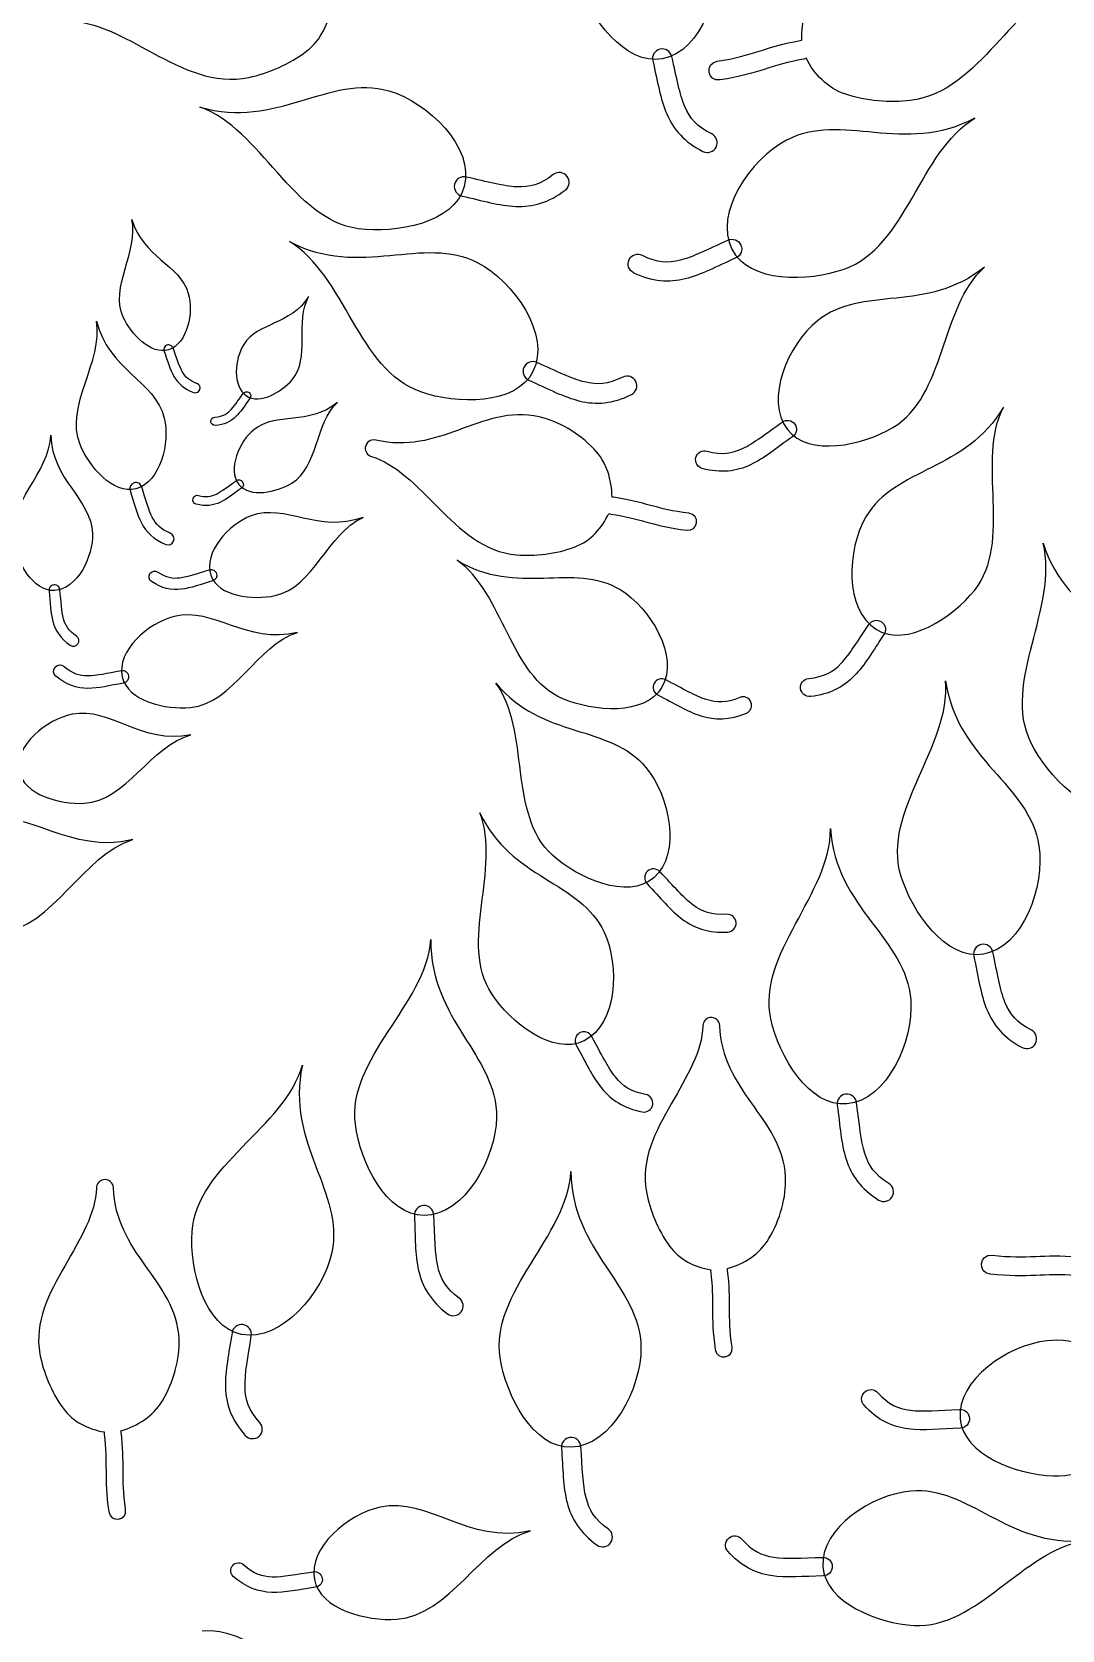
# Model space of a CAD drawing. Extents: x 5.1 to 86.3, y 5.1 to 86.3.
# Drawn here: x 45.08 to 50.46, y 55.99 to 64.34 of the extents above; entities that cross this region are included whole.
import ezdxf

# ---------------------------------------------------------------- set-up
doc = ezdxf.new("R2010")
doc.units = 0
doc.layers.add('View004', color=7, linetype='CONTINUOUS')

msp = doc.modelspace()

# ---------------------------------------------------------------- linework, layer by layer
at = {"layer": 'View004', "color": 1}
for p, q in [((48.359714, 64.249065), (48.359714, 64.249065)), ((48.372008, 64.198869), (48.372008, 64.198869)), ((47.286813, 63.542426), (47.286813, 63.542426)), ((47.337379, 63.531753), (47.337379, 63.531753)), ((48.735097, 63.205262), (48.735097, 63.205262)), ((48.7825, 63.225846), (48.7825, 63.225846)), ((45.784692, 62.702936), (45.784692, 62.702936)), ((45.793599, 62.679221), (45.793599, 62.679221)), ((47.649111, 62.586733), (47.649111, 62.586733)), ((47.696606, 62.56636), (47.696606, 62.56636)), ((46.200816, 62.437873), (46.200816, 62.437873)), ((46.213956, 62.45543), (46.213956, 62.45543)), ((49.064277, 62.290392), (49.064277, 62.290392)), ((49.024931, 62.263205), (49.024931, 62.263205)), ((46.820825, 62.168496), (46.820825, 62.168486)), ((45.613418, 61.984093), (45.613418, 61.984093)), ((45.623454, 61.953416), (45.623454, 61.953416)), ((46.160494, 61.976169), (46.160494, 61.976169)), ((46.180171, 61.989884), (46.180171, 61.989884)), ((45.194625, 61.450563), (45.194625, 61.450563)), ((46.014584, 61.500927), (46.014584, 61.500927)), ((46.043887, 61.509341), (46.043887, 61.509341)), ((45.197764, 61.421647), (45.197764, 61.421647)), ((49.4898, 61.218184), (49.4898, 61.218184)), ((49.51702, 61.257704), (49.51702, 61.257704)), ((45.55142, 60.970674), (45.55142, 60.970674)), ((45.584847, 60.976204), (45.584847, 60.976204)), ((48.329373, 60.936568), (48.329373, 60.936568)), ((48.369607, 60.916081), (48.369607, 60.916081)), ((48.294338, 59.955086), (48.294338, 59.955086)), ((48.326853, 59.921237), (48.326853, 59.921237)), ((50.037233, 59.572569), (50.037233, 59.572569)), ((50.0486, 59.522155), (50.0486, 59.522155)), ((48.620443, 59.190857), (48.62046, 59.190859)), ((47.940238, 59.110462), (47.940238, 59.110462)), ((47.963284, 59.069574), (47.963284, 59.069574)), ((49.32885, 58.790914), (49.32885, 58.790914)), ((49.336289, 58.739772), (49.336289, 58.739772)), ((45.453469, 58.343761), (45.453486, 58.343763)), ((47.125031, 58.209205), (47.125031, 58.209205)), ((47.128118, 58.157617), (47.128118, 58.157617)), ((46.175153, 57.536244), (46.175153, 57.536244)), ((46.182231, 57.587436), (46.182231, 57.587436)), ((49.926876, 57.095853), (49.926876, 57.095853)), ((49.976382, 57.097591), (49.976382, 57.097591)), ((47.891511, 56.998009), (47.891511, 56.998009)), ((47.895921, 56.946517), (47.895921, 56.946517)), ((46.596236, 56.261762), (46.596236, 56.261762)), ((49.210458, 56.323351), (49.210458, 56.323351)), ((49.259653, 56.324008), (49.259653, 56.324008)), ((46.555163, 56.256121), (46.555163, 56.256121))]:
    msp.add_line(p, q, dxfattribs=at)
for points in [[(48.651912, 64.770178), (48.687212, 64.561072), (48.580433, 64.237986), (48.372008, 64.198869)], [(48.372008, 64.198869), (48.176784, 64.16223), (47.994152, 64.413325), (47.933646, 64.602518)], [(49.100885, 64.295937), (49.098605, 64.396952), (49.123784, 64.498507), (49.19473, 64.578124)], [(50.488422, 64.582856), (50.349738, 64.536215), (50.234265, 64.404724), (50.111199, 64.271868)], [(46.51571, 64.240257), (46.591186, 64.298473), (46.629905, 64.384673), (46.643093, 64.475407)], [(45.26745, 64.396477), (45.409706, 64.397216), (45.557314, 64.312592), (45.712337, 64.229102)], [(48.658245, 64.185693), (48.847072, 64.215637), (48.912299, 64.262252), (49.092213, 64.294569)], [(49.092213, 64.294569), (49.095101, 64.295287), (49.097989, 64.295709), (49.100885, 64.295937)], [(45.712337, 64.229102), (45.867359, 64.145613), (46.032681, 64.062965), (46.212784, 64.101424)], [(46.212784, 64.101424), (46.311779, 64.12256), (46.424925, 64.170235), (46.51571, 64.240257)], [(48.359714, 64.249065), (48.332472, 64.242389), (48.31575, 64.214949), (48.322306, 64.187678)], [(48.398737, 64.242609), (48.38713, 64.249929), (48.37306, 64.252256), (48.359714, 64.249065)], [(48.421379, 64.210178), (48.418508, 64.223597), (48.410344, 64.23529), (48.398737, 64.242609)], [(48.489435, 63.95056), (48.462596, 64.013334), (48.44696, 64.099198), (48.421379, 64.210178)], [(49.110174, 64.197675), (48.942966, 64.167693), (48.874809, 64.120127), (48.674083, 64.088274)], [(49.123436, 64.201703), (49.11918, 64.199879), (49.114757, 64.198435), (49.110174, 64.197675)], [(49.325683, 64.015275), (49.232851, 64.046799), (49.166476, 64.117796), (49.123436, 64.201703)], [(50.111199, 64.271868), (49.988133, 64.139012), (49.854765, 64.003546), (49.666694, 63.981014)], [(45.957582, 63.947106), (46.359688, 63.829503), (46.633593, 64.121132), (46.943805, 64.031593)], [(48.322306, 64.187678), (48.347174, 64.079859), (48.361091, 63.990222), (48.395181, 63.910601)], [(48.674083, 64.088274), (48.60791, 64.075977), (48.591585, 64.176381), (48.658245, 64.185693)], [(46.943805, 64.031593), (47.147552, 63.972786), (47.39245, 63.736541), (47.337379, 63.531753)], [(46.783632, 63.31162), (46.439563, 63.359643), (46.278556, 63.832198), (45.957582, 63.947106)], [(48.629876, 63.806371), (48.550588, 63.845792), (48.516256, 63.887783), (48.489435, 63.95056)], [(49.666694, 63.981014), (49.56332, 63.968626), (49.437343, 63.977366), (49.325683, 64.015275)], [(48.395181, 63.910601), (48.429195, 63.830965), (48.487398, 63.763322), (48.584322, 63.715132)], [(50.003746, 63.888554), (49.633342, 63.692797), (49.306576, 63.923657), (49.020584, 63.773801)], [(49.321713, 63.100497), (49.649191, 63.21646), (49.712289, 63.711687), (50.003746, 63.888554)], [(48.652718, 63.737974), (48.665298, 63.763169), (48.655071, 63.793791), (48.629876, 63.806371)], [(49.020584, 63.773801), (48.832744, 63.675378), (48.640125, 63.39487), (48.735097, 63.205262)], [(48.584322, 63.715132), (48.609516, 63.702553), (48.640138, 63.712779), (48.652718, 63.737974)], [(47.874395, 63.584998), (47.857141, 63.607254), (47.825112, 63.611308), (47.802856, 63.594053)], [(47.337379, 63.531753), (47.285796, 63.339935), (46.980358, 63.28416), (46.783632, 63.31162)], [(47.286813, 63.542426), (47.281024, 63.514982), (47.298507, 63.488021), (47.325925, 63.48211)], [(47.309542, 63.574797), (47.297916, 63.567508), (47.289721, 63.555837), (47.286813, 63.542426)], [(47.348582, 63.581148), (47.335245, 63.584375), (47.321169, 63.582085), (47.309542, 63.574797)], [(47.612048, 63.529972), (47.543844, 63.532988), (47.459686, 63.556107), (47.348582, 63.581148)], [(47.802856, 63.594053), (47.732969, 63.539681), (47.680246, 63.526938), (47.612048, 63.529972)], [(47.86534, 63.513459), (47.887596, 63.530714), (47.89165, 63.562743), (47.874395, 63.584998)], [(47.325925, 63.48211), (47.43387, 63.457797), (47.520684, 63.431494), (47.607213, 63.427711)], [(47.607213, 63.427711), (47.693723, 63.423854), (47.779907, 63.446993), (47.86534, 63.513459)], [(45.556736, 62.850152), (45.485958, 63.005038), (45.638899, 63.196072), (45.601855, 63.35903)], [(45.601855, 63.35903), (45.659156, 63.161824), (45.851863, 63.12541), (45.89656, 62.973584)], [(46.424914, 63.243973), (46.796189, 63.049875), (47.121919, 63.282194), (47.408578, 63.133617)], [(47.110463, 62.458974), (46.78247, 62.573471), (46.717158, 63.068411), (46.424914, 63.243973)], [(48.46635, 63.148504), (48.532567, 63.165119), (48.61039, 63.204626), (48.714227, 63.251412)], [(48.714227, 63.251412), (48.726648, 63.257245), (48.740897, 63.257821), (48.753748, 63.253008)], [(48.735097, 63.205262), (48.824053, 63.027662), (49.134473, 63.034192), (49.321713, 63.100497)], [(48.753748, 63.253008), (48.766599, 63.248196), (48.776965, 63.238403), (48.7825, 63.225846)], [(48.7825, 63.225846), (48.793669, 63.200118), (48.78194, 63.170201), (48.756261, 63.158919)], [(47.408578, 63.133617), (47.596857, 63.036036), (47.790728, 62.756392), (47.696606, 62.56636)], [(48.221497, 63.081595), (48.196237, 63.094042), (48.18585, 63.12461), (48.198297, 63.149871)], [(48.198297, 63.149871), (48.210744, 63.175131), (48.241313, 63.185518), (48.266573, 63.17307)], [(48.266573, 63.17307), (48.345935, 63.133797), (48.400141, 63.131872), (48.46635, 63.148504)], [(48.756261, 63.158919), (48.655373, 63.113478), (48.575587, 63.070321), (48.491568, 63.049284)], [(50.054215, 63.110999), (49.753027, 62.866869), (49.414973, 63.01788), (49.182192, 62.830555)], [(49.576292, 62.27326), (49.852814, 62.437252), (49.821316, 62.898172), (50.054215, 63.110999)], [(48.491568, 63.049284), (48.407583, 63.028178), (48.318511, 63.033587), (48.221497, 63.081595)], [(45.89656, 62.973584), (45.925918, 62.873866), (45.892764, 62.710397), (45.793599, 62.679221)], [(46.524625, 62.956539), (46.429296, 62.806485), (46.260314, 62.822831), (46.186438, 62.707447)], [(46.439038, 62.522655), (46.535332, 62.634274), (46.454418, 62.830052), (46.524625, 62.956539)], [(45.331324, 62.184017), (45.249735, 62.38507), (45.454918, 62.619849), (45.416714, 62.829323)], [(45.416714, 62.829323), (45.478823, 62.575138), (45.722133, 62.518198), (45.77069, 62.322474)], [(45.793599, 62.679221), (45.700715, 62.650019), (45.597203, 62.761594), (45.556736, 62.850152)], [(49.182192, 62.830555), (49.0293, 62.707523), (48.904715, 62.418321), (49.024931, 62.263205)], [(45.784692, 62.702936), (45.771822, 62.6981), (45.765281, 62.683771), (45.77006, 62.670879)], [(45.804061, 62.702066), (45.797985, 62.704953), (45.791002, 62.705266), (45.784692, 62.702936)], [(45.81697, 62.6876), (45.814791, 62.693964), (45.810136, 62.69918), (45.804061, 62.702066)], [(46.186438, 62.707447), (46.137916, 62.631665), (46.125933, 62.487773), (46.200816, 62.437873)], [(45.77006, 62.670879), (45.788442, 62.619851), (45.800436, 62.577034), (45.821665, 62.540267)], [(45.865213, 62.565205), (45.848494, 62.594194), (45.835884, 62.635075), (45.81697, 62.6876)], [(47.677741, 62.614023), (47.664912, 62.609154), (47.654589, 62.599314), (47.649111, 62.586733)], [(47.717269, 62.612603), (47.704822, 62.618381), (47.69057, 62.618893), (47.677741, 62.614023)], [(47.965603, 62.510805), (47.899312, 62.527124), (47.821314, 62.566282), (47.717269, 62.612603)], [(45.821665, 62.540267), (45.842858, 62.503488), (45.875125, 62.473955), (45.925106, 62.456145)], [(45.941964, 62.503205), (45.901078, 62.517774), (45.881923, 62.536212), (45.865213, 62.565205)], [(46.200816, 62.437873), (46.270956, 62.391134), (46.383982, 62.458835), (46.439038, 62.522655)], [(47.696606, 62.56636), (47.608444, 62.388365), (47.297998, 62.393506), (47.110463, 62.458974)], [(47.649111, 62.586733), (47.638057, 62.560955), (47.64992, 62.531091), (47.675649, 62.519923)], [(48.165269, 62.536265), (48.086083, 62.496637), (48.031886, 62.494469), (47.965603, 62.510805)], [(48.233647, 62.51337), (48.221087, 62.538575), (48.190473, 62.548825), (48.165269, 62.536265)], [(45.925106, 62.456145), (45.938101, 62.45149), (45.95241, 62.458251), (45.957065, 62.471246)], [(45.957065, 62.471246), (45.96172, 62.484241), (45.954959, 62.498549), (45.941964, 62.503205)], [(46.113713, 62.360428), (46.134622, 62.380479), (46.154992, 62.411408), (46.183418, 62.450491)], [(46.183418, 62.450491), (46.186768, 62.455254), (46.191898, 62.458463), (46.197646, 62.459393)], [(46.197646, 62.459393), (46.203395, 62.460322), (46.209275, 62.458894), (46.213956, 62.45543)], [(46.213956, 62.45543), (46.223484, 62.448298), (46.225454, 62.434806), (46.218364, 62.425247)], [(47.675649, 62.519923), (47.776739, 62.474934), (47.856718, 62.432134), (47.94083, 62.411473)], [(47.94083, 62.411473), (48.024907, 62.390743), (48.113955, 62.39655), (48.210753, 62.444991)], [(48.210753, 62.444991), (48.235957, 62.457552), (48.246208, 62.488166), (48.233647, 62.51337)], [(46.034922, 62.327459), (46.07243, 62.329679), (46.092812, 62.340371), (46.113713, 62.360428)], [(46.218364, 62.425247), (46.190742, 62.387279), (46.170416, 62.354592), (46.143877, 62.329166)], [(46.674957, 62.403446), (46.524407, 62.280398), (46.354562, 62.355441), (46.238203, 62.261021)], [(46.436986, 61.982338), (46.575329, 62.065145), (46.558591, 62.296236), (46.674957, 62.403446)], [(47.728895, 62.329084), (47.575823, 62.364135), (47.440939, 62.307964), (47.307285, 62.259764)], [(50.153195, 62.380143), (49.957666, 62.043837), (49.586768, 62.065037), (49.435165, 61.806387)], [(50.003392, 61.424065), (50.204338, 61.676412), (50.010567, 62.09753), (50.153195, 62.380143)], [(45.77069, 62.322474), (45.802584, 62.193923), (45.751399, 61.987655), (45.623454, 61.953416)], [(46.014641, 62.304548), (46.013914, 62.316475), (46.022995, 62.326733), (46.034922, 62.327459)], [(46.037552, 62.284266), (46.025624, 62.28354), (46.015367, 62.292621), (46.014641, 62.304548)], [(46.143877, 62.329166), (46.117366, 62.303723), (46.083402, 62.28698), (46.037552, 62.284266)], [(48.015685, 62.160045), (47.936063, 62.243072), (47.829977, 62.305953), (47.728895, 62.329084)], [(48.791116, 62.163495), (48.848255, 62.190451), (48.911826, 62.240271), (48.99771, 62.301363)], [(48.99771, 62.301363), (49.007941, 62.308886), (49.020774, 62.311963), (49.033304, 62.309898)], [(49.024931, 62.263205), (49.137533, 62.117914), (49.418188, 62.179495), (49.576292, 62.27326)], [(49.033304, 62.309898), (49.045834, 62.307833), (49.057001, 62.3008), (49.064277, 62.290392)], [(49.064277, 62.290392), (49.079029, 62.269036), (49.073745, 62.239773), (49.052454, 62.224926)], [(44.98311, 61.679339), (44.948592, 61.871793), (45.173198, 62.040611), (45.178499, 62.232416)], [(45.178499, 62.232416), (45.185954, 61.996741), (45.389884, 61.901253), (45.39627, 61.719645)], [(46.238203, 62.261021), (46.161778, 62.199007), (46.099888, 62.053716), (46.160494, 61.976169)], [(46.87515, 62.207378), (46.849013, 62.213534), (46.823455, 62.195202), (46.820825, 62.168496)], [(47.307285, 62.259764), (47.173631, 62.211565), (47.040706, 62.168876), (46.87515, 62.207378)], [(49.052454, 62.224926), (48.969006, 62.165584), (48.904306, 62.112098), (48.831799, 62.077936)], [(45.623454, 61.953416), (45.503611, 61.921345), (45.377973, 62.069062), (45.331324, 62.184017)], [(46.820825, 62.168486), (46.818849, 62.147305), (46.832134, 62.127651), (46.85257, 62.121678)], [(46.85257, 62.121678), (46.978773, 62.084316), (47.086905, 61.969914), (47.201908, 61.854536)], [(48.109336, 61.909465), (48.108044, 62.000347), (48.082082, 62.090809), (48.015685, 62.160045)], [(48.580813, 62.058852), (48.555648, 62.065624), (48.540738, 62.091514), (48.54751, 62.116679)], [(48.54751, 62.116679), (48.554282, 62.141844), (48.580172, 62.156755), (48.605337, 62.149983)], [(48.605337, 62.149983), (48.684429, 62.128555), (48.733987, 62.136525), (48.791116, 62.163495)], [(48.831799, 62.077936), (48.759334, 62.043718), (48.677498, 62.032659), (48.580813, 62.058852)], [(45.613418, 61.984093), (45.596769, 61.978645), (45.587656, 61.960763), (45.593031, 61.94409)], [(45.593031, 61.94409), (45.613628, 61.878123), (45.626544, 61.82296), (45.651548, 61.77499)], [(45.638026, 61.981922), (45.630451, 61.985931), (45.621578, 61.986713), (45.613418, 61.984093)], [(45.653664, 61.962799), (45.65124, 61.971019), (45.645602, 61.977914), (45.638026, 61.981922)], [(45.708352, 61.804343), (45.688663, 61.842164), (45.674855, 61.894896), (45.653664, 61.962799)], [(46.043437, 61.925687), (46.072038, 61.939322), (46.103818, 61.964437), (46.146764, 61.99525)], [(46.174375, 61.957028), (46.132647, 61.927097), (46.100308, 61.900141), (46.064015, 61.882861)], [(46.146764, 61.99525), (46.15188, 61.999044), (46.15831, 62.000613), (46.164598, 61.999603)], [(46.160494, 61.976169), (46.217262, 61.903534), (46.357886, 61.934991), (46.436986, 61.982338)], [(46.164598, 61.999603), (46.170886, 61.998593), (46.176501, 61.995089), (46.180171, 61.989884)], [(46.180171, 61.989884), (46.187613, 61.979204), (46.185022, 61.964517), (46.174375, 61.957028)], [(45.938183, 61.872778), (45.925548, 61.876123), (45.918018, 61.889076), (45.921363, 61.90171)], [(45.921363, 61.90171), (45.924708, 61.914345), (45.937661, 61.921875), (45.950296, 61.91853)], [(46.064015, 61.882861), (46.027743, 61.865552), (45.986724, 61.859839), (45.938183, 61.872778)], [(45.950296, 61.91853), (45.990005, 61.907946), (46.014842, 61.912044), (46.043437, 61.925687)], [(46.80895, 61.803558), (46.577308, 61.717388), (46.40383, 61.877428), (46.225075, 61.81165)], [(47.201908, 61.854536), (47.316911, 61.739157), (47.441262, 61.621772), (47.611067, 61.607709)], [(48.117171, 61.908477), (48.114587, 61.909029), (48.112003, 61.909313), (48.109336, 61.909465)], [(48.510867, 61.824891), (48.340137, 61.845593), (48.279967, 61.885349), (48.117171, 61.908477)], [(45.651548, 61.77499), (45.676505, 61.727008), (45.715958, 61.687641), (45.778603, 61.662224)], [(45.802648, 61.721203), (45.751402, 61.741995), (45.728031, 61.766519), (45.708352, 61.804343)], [(46.225075, 61.81165), (46.107669, 61.768449), (45.973537, 61.619103), (46.014584, 61.500927)], [(46.349708, 61.394766), (46.550137, 61.437544), (46.624933, 61.722398), (46.80895, 61.803558)], [(47.916488, 61.649729), (47.998901, 61.681125), (48.056231, 61.747131), (48.092158, 61.823976)], [(48.092158, 61.823976), (48.096034, 61.822456), (48.10007, 61.821316), (48.104212, 61.820784)], [(48.104212, 61.820784), (48.255509, 61.799337), (48.318343, 61.758821), (48.499832, 61.736795)], [(48.499832, 61.736795), (48.55972, 61.727926), (48.57109, 61.818714), (48.510867, 61.824891)], [(49.435165, 61.806387), (49.335589, 61.636508), (49.321771, 61.320849), (49.4898, 61.218184)], [(45.39627, 61.719645), (45.400466, 61.600365), (45.316947, 61.428024), (45.197764, 61.421647)], [(45.820115, 61.679691), (45.826755, 61.695978), (45.818935, 61.714563), (45.802648, 61.721203)], [(45.197764, 61.421647), (45.08613, 61.415674), (45.002846, 61.569301), (44.98311, 61.679339)], [(45.778603, 61.662224), (45.79489, 61.655584), (45.813475, 61.663404), (45.820115, 61.679691)], [(47.611067, 61.607709), (47.704402, 61.599979), (47.817361, 61.611965), (47.916488, 61.649729)], [(50.296645, 60.627921), (50.143682, 60.939837), (50.444934, 61.33793), (50.360314, 61.668185)], [(50.360314, 61.668185), (50.488151, 61.269215), (50.883166, 61.205689), (50.982772, 60.898561)], [(45.696348, 61.509594), (45.705561, 61.523417), (45.724237, 61.527155), (45.73806, 61.517941)], [(45.85304, 61.488287), (45.893044, 61.49294), (45.941589, 61.510095), (46.005907, 61.529519)], [(46.005907, 61.529519), (46.013619, 61.53198), (46.021998, 61.531227), (46.029147, 61.527429)], [(46.029147, 61.527429), (46.036296, 61.523631), (46.04161, 61.51711), (46.043887, 61.509341)], [(47.852467, 60.856126), (47.573112, 60.974774), (47.544598, 61.409991), (47.299914, 61.579821)], [(47.299914, 61.579821), (47.61243, 61.389294), (47.909727, 61.573114), (48.151092, 61.427131)], [(45.194625, 61.450563), (45.178932, 61.448858), (45.167569, 61.434788), (45.169205, 61.419087)], [(45.215918, 61.44407), (45.209985, 61.449014), (45.202308, 61.451355), (45.194625, 61.450563)], [(45.226147, 61.424298), (45.22554, 61.431997), (45.221852, 61.439125), (45.215918, 61.44407)], [(45.704695, 61.467881), (45.690871, 61.477095), (45.687134, 61.49577), (45.696348, 61.509594)], [(45.8602, 61.428319), (45.809459, 61.422399), (45.75777, 61.432377), (45.704695, 61.467881)], [(45.73806, 61.517941), (45.781478, 61.488897), (45.813038, 61.483624), (45.85304, 61.488287)], [(46.023419, 61.472199), (45.960928, 61.453337), (45.910956, 61.434197), (45.8602, 61.428319)], [(46.014584, 61.500927), (46.053032, 61.390235), (46.23511, 61.370306), (46.349708, 61.394766)], [(46.043887, 61.509341), (46.048452, 61.493437), (46.039303, 61.476834), (46.023419, 61.472199)], [(45.169205, 61.419087), (45.175088, 61.35709), (45.176209, 61.306049), (45.189328, 61.2591)], [(45.244875, 61.274408), (45.234554, 61.31142), (45.232194, 61.360484), (45.226147, 61.424298)], [(48.151092, 61.427131), (48.309622, 61.331251), (48.462571, 61.076337), (48.369607, 60.916081)], [(49.4898, 61.218184), (49.647188, 61.122021), (49.888499, 61.279781), (50.003392, 61.424065)], [(45.312543, 61.183553), (45.271228, 61.211424), (45.255186, 61.237396), (45.244875, 61.274408)], [(45.823631, 61.286682), (45.688487, 61.254051), (45.521265, 61.106392), (45.55142, 60.970674)], [(46.467128, 61.202864), (46.200368, 61.137452), (46.029393, 61.336368), (45.823631, 61.286682)], [(45.189328, 61.2591), (45.202402, 61.212149), (45.229861, 61.170096), (45.280365, 61.136026)], [(45.907745, 60.810502), (46.134483, 60.832019), (46.253584, 61.136873), (46.467128, 61.202864)], [(49.306009, 61.041349), (49.350001, 61.086992), (49.39188, 61.156373), (49.450671, 61.244277)], [(49.529255, 61.192085), (49.472125, 61.10669), (49.430495, 61.033468), (49.374654, 60.97559)], [(49.450671, 61.244277), (49.457588, 61.254978), (49.468529, 61.262437), (49.481018, 61.264965)], [(49.481018, 61.264965), (49.493506, 61.267492), (49.506487, 61.264875), (49.51702, 61.257704)], [(49.51702, 61.257704), (49.538467, 61.242929), (49.543936, 61.213597), (49.529255, 61.192085)], [(45.280365, 61.136026), (45.29349, 61.127141), (45.311332, 61.130577), (45.320218, 61.143701)], [(45.320218, 61.143701), (45.329103, 61.156825), (45.325667, 61.174668), (45.312543, 61.183553)], [(45.205098, 60.97394), (45.19102, 60.985884), (45.18929, 61.006979), (45.201233, 61.021057)], [(45.201233, 61.021057), (45.213177, 61.035135), (45.234272, 61.036865), (45.24835, 61.024921)], [(45.24835, 61.024921), (45.292554, 60.987291), (45.326716, 60.977422), (45.371472, 60.97744)], [(49.136565, 60.962481), (49.218387, 60.970563), (49.262033, 60.995696), (49.306009, 61.041349)], [(45.371684, 60.910324), (45.314912, 60.910296), (45.259134, 60.92794), (45.205098, 60.97394)], [(45.371472, 60.97744), (45.416229, 60.977445), (45.472017, 60.990157), (45.545509, 61.003349)], [(45.557488, 60.937829), (45.486086, 60.925022), (45.428467, 60.910302), (45.371684, 60.910324)], [(45.545509, 61.003349), (45.554338, 61.005077), (45.56349, 61.003171), (45.570895, 60.998062)], [(45.55142, 60.970674), (45.579665, 60.843551), (45.778104, 60.798199), (45.907745, 60.810502)], [(45.584847, 60.976204), (45.587846, 60.958062), (45.575617, 60.940908), (45.557488, 60.937829)], [(45.570895, 60.998062), (45.5783, 60.992952), (45.58333, 60.985072), (45.584847, 60.976204)], [(47.798593, 60.038868), (47.56478, 60.250719), (47.685323, 60.687806), (47.503024, 60.93808)], [(47.503024, 60.93808), (47.744865, 60.644331), (48.099532, 60.723361), (48.286711, 60.497635)], [(48.329373, 60.936568), (48.318256, 60.914731), (48.326882, 60.888016), (48.348671, 60.876803)], [(48.355898, 60.958715), (48.344435, 60.955207), (48.334871, 60.947222), (48.329373, 60.936568)], [(48.390275, 60.955207), (48.379756, 60.960959), (48.367362, 60.962223), (48.355898, 60.958715)], [(48.600917, 60.852203), (48.544064, 60.870236), (48.478317, 60.908852), (48.390275, 60.955207)], [(49.094189, 60.910639), (49.091575, 60.936657), (49.110547, 60.959867), (49.136565, 60.962481)], [(49.374654, 60.97559), (49.318875, 60.917674), (49.246053, 60.878143), (49.146031, 60.868263)], [(49.617751, 59.933815), (49.51804, 60.266601), (49.880527, 60.60987), (49.851241, 60.949534)], [(49.851241, 60.949534), (49.911884, 60.534995), (50.291122, 60.407517), (50.338985, 60.088209)], [(48.369607, 60.916081), (48.28253, 60.765975), (48.012192, 60.788285), (47.852467, 60.856126)], [(48.348671, 60.876803), (48.434213, 60.831778), (48.501477, 60.789874), (48.573616, 60.767033)], [(48.776438, 60.862932), (48.705132, 60.832934), (48.657761, 60.834156), (48.600917, 60.852203)], [(48.834733, 60.839047), (48.825231, 60.86174), (48.799131, 60.872434), (48.776438, 60.862932)], [(49.146031, 60.868263), (49.120014, 60.865649), (49.096803, 60.884622), (49.094189, 60.910639)], [(45.289978, 60.775141), (45.157605, 60.748999), (44.989449, 60.612626), (45.013165, 60.479798)], [(45.910539, 60.667678), (45.649211, 60.615106), (45.491519, 60.814945), (45.289978, 60.775141)], [(48.573616, 60.767033), (48.645721, 60.744133), (48.723681, 60.744082), (48.810848, 60.780752)], [(48.810848, 60.780752), (48.833541, 60.790254), (48.844235, 60.816354), (48.834733, 60.839047)], [(45.35216, 60.309986), (45.572894, 60.321622), (45.700788, 60.61238), (45.910539, 60.667678)], [(50.789199, 60.292534), (50.601407, 60.227809), (50.384102, 60.449578), (50.296645, 60.627921)], [(45.013165, 60.479798), (45.03538, 60.355383), (45.225952, 60.303332), (45.35216, 60.309986)], [(48.286711, 60.497635), (48.409652, 60.34938), (48.472834, 60.046868), (48.326853, 59.921237)], [(45.606293, 60.120751), (45.276041, 60.039816), (45.064411, 60.286095), (44.809676, 60.224619)], [(47.481045, 59.315217), (47.307446, 59.57868), (47.533175, 59.9719), (47.419043, 60.259727)], [(47.419043, 60.259727), (47.579995, 59.914951), (47.943164, 59.903044), (48.068143, 59.637773)], [(44.91373, 59.635109), (45.194428, 59.661709), (45.341921, 60.039091), (45.606293, 60.120751)], [(48.938523, 59.18348), (48.864814, 59.522975), (49.252733, 59.837219), (49.24977, 60.17813)], [(49.24977, 60.17813), (49.278213, 59.760146), (49.646471, 59.603756), (49.669528, 59.281705)], [(48.326853, 59.921237), (48.190117, 59.803563), (47.932277, 59.917738), (47.798593, 60.038868)], [(50.338985, 60.088209), (50.370425, 59.878488), (50.25771, 59.557425), (50.0486, 59.522155)], [(48.294338, 59.955086), (48.275969, 59.937438), (48.275322, 59.908261), (48.292889, 59.889814)], [(48.327944, 59.96778), (48.315489, 59.968247), (48.303373, 59.963671), (48.294338, 59.955086)], [(48.360502, 59.952602), (48.352136, 59.96184), (48.340398, 59.967312), (48.327944, 59.96778)], [(48.532182, 59.779566), (48.482512, 59.816677), (48.431132, 59.877035), (48.360502, 59.952602)], [(50.0486, 59.522155), (49.852734, 59.48912), (49.674761, 59.743539), (49.617751, 59.933815)], [(48.292889, 59.889814), (48.361519, 59.816407), (48.413266, 59.752302), (48.476305, 59.705252)], [(48.708195, 59.730194), (48.627938, 59.725075), (48.58184, 59.742443), (48.532182, 59.779566)], [(48.476305, 59.705252), (48.539292, 59.658156), (48.615827, 59.631497), (48.713934, 59.637754)], [(48.757284, 59.686844), (48.755699, 59.71237), (48.733721, 59.731779), (48.708195, 59.730194)], [(48.713934, 59.637754), (48.739461, 59.639339), (48.758869, 59.661317), (48.757284, 59.686844)], [(48.068143, 59.637773), (48.150231, 59.463545), (48.135982, 59.154834), (47.963284, 59.069574)], [(46.769303, 58.633376), (46.72457, 58.977887), (47.137676, 59.258199), (47.163555, 59.598139)], [(47.163555, 59.598139), (47.156546, 59.179247), (47.510259, 58.992273), (47.505996, 58.669426)], [(50.037233, 59.572569), (50.009873, 59.566397), (49.992648, 59.53927), (49.9987, 59.511882)], [(50.07613, 59.565396), (50.06466, 59.572928), (50.050636, 59.575515), (50.037233, 59.572569)], [(50.098171, 59.532553), (50.095547, 59.546022), (50.087601, 59.557863), (50.07613, 59.565396)], [(50.161431, 59.271725), (50.135753, 59.334982), (50.121703, 59.42112), (50.098171, 59.532553)], [(49.9987, 59.511882), (50.021576, 59.403624), (50.03384, 59.313746), (50.066456, 59.233509)], [(47.963284, 59.069574), (47.801524, 58.989714), (47.580301, 59.164578), (47.481045, 59.315217)], [(49.669528, 59.281705), (49.684675, 59.070183), (49.547498, 58.758784), (49.336289, 58.739772)], [(50.299191, 59.124971), (50.220642, 59.165847), (50.18709, 59.208464), (50.161431, 59.271725)], [(48.62046, 59.190859), (48.599507, 59.187135), (48.584079, 59.169154), (48.583722, 59.147866)], [(48.672313, 59.148761), (48.671325, 59.175589), (48.646891, 59.195394), (48.620443, 59.190857)], [(49.336289, 58.739772), (49.138456, 58.721964), (48.980666, 58.989369), (48.938523, 59.18348)], [(50.066456, 59.233509), (50.098997, 59.15326), (50.155943, 59.084556), (50.251962, 59.034588)], [(47.940238, 59.110462), (47.918048, 59.097951), (47.910145, 59.069857), (47.922558, 59.047613)], [(47.975947, 59.114374), (47.964002, 59.117932), (47.951128, 59.116522), (47.940238, 59.110462)], [(48.003692, 59.091557), (47.997894, 59.102589), (47.987891, 59.110815), (47.975947, 59.114374)], [(48.583722, 59.147866), (48.581062, 59.016275), (48.499376, 58.881725), (48.418542, 58.740291)], [(48.83718, 58.745891), (48.755333, 58.862026), (48.678991, 58.978917), (48.672313, 59.148761)], [(50.320768, 59.056166), (50.33381, 59.081124), (50.324149, 59.11193), (50.299191, 59.124971)], [(47.922558, 59.047613), (47.970715, 58.95941), (48.004841, 58.884427), (48.054157, 58.823143)], [(48.1268, 58.881176), (48.087952, 58.929501), (48.053247, 59.000764), (48.003692, 59.091557)], [(50.251962, 59.034588), (50.276921, 59.021546), (50.307726, 59.031207), (50.320768, 59.056166)], [(45.916493, 58.073077), (45.940118, 58.419676), (46.400133, 58.613627), (46.492106, 58.941911)], [(46.492106, 58.941911), (46.403171, 58.532508), (46.713401, 58.279864), (46.645974, 57.964107)], [(48.28494, 58.789473), (48.205943, 58.804528), (48.165632, 58.832843), (48.1268, 58.881176)], [(48.054157, 58.823143), (48.10341, 58.761829), (48.170879, 58.716927), (48.267448, 58.698522)], [(48.321669, 58.735251), (48.3265, 58.760367), (48.310056, 58.784643), (48.28494, 58.789473)], [(49.32885, 58.790914), (49.301094, 58.786873), (49.281826, 58.761157), (49.285744, 58.733384)], [(49.367076, 58.780757), (49.356222, 58.789153), (49.34244, 58.792815), (49.32885, 58.790914)], [(49.386515, 58.74631), (49.384939, 58.759941), (49.377931, 58.772361), (49.367076, 58.780757)], [(48.418542, 58.740291), (48.337707, 58.598857), (48.25741, 58.447877), (48.288782, 58.280403)], [(48.267448, 58.698522), (48.292563, 58.693692), (48.316839, 58.710136), (48.321669, 58.735251)], [(49.015592, 58.357652), (49.008904, 58.514543), (48.919027, 58.629755), (48.83718, 58.745891)], [(49.285744, 58.733384), (49.30019, 58.623682), (49.305475, 58.533125), (49.331796, 58.450609)], [(49.429439, 58.481375), (49.408724, 58.546426), (49.401369, 58.633392), (49.386515, 58.74631)], [(47.128118, 58.157617), (46.929488, 58.156604), (46.794878, 58.436396), (46.769303, 58.633376)], [(47.505996, 58.669426), (47.5032, 58.45738), (47.340179, 58.158699), (47.128118, 58.157617)], [(49.331796, 58.450609), (49.358042, 58.368086), (49.409511, 58.295189), (49.501384, 58.237954)], [(49.555452, 58.324419), (49.480296, 58.37124), (49.450135, 58.416321), (49.429439, 58.481375)], [(45.505339, 58.301665), (45.504351, 58.328493), (45.479917, 58.348298), (45.453469, 58.343761)], [(47.525012, 57.412909), (47.471451, 57.756158), (47.877224, 58.046982), (47.894369, 58.387474)], [(47.894369, 58.387474), (47.898115, 57.96854), (48.256511, 57.790708), (48.260537, 57.467857)], [(48.928467, 58.036355), (48.987466, 58.135109), (49.020033, 58.254052), (49.015592, 58.357652)], [(45.416748, 58.30077), (45.414088, 58.169179), (45.332401, 58.034629), (45.251567, 57.893196)], [(45.453486, 58.343763), (45.432533, 58.340039), (45.417105, 58.322058), (45.416748, 58.30077)], [(45.670206, 57.898795), (45.58836, 58.01493), (45.512018, 58.131821), (45.505339, 58.301665)], [(48.288782, 58.280403), (48.306026, 58.188349), (48.347476, 58.082589), (48.410124, 57.996989)], [(49.571651, 58.254152), (49.586581, 58.278029), (49.579329, 58.309489), (49.555452, 58.324419)], [(47.125031, 58.209205), (47.097033, 58.207526), (47.075659, 58.183532), (47.077214, 58.155527)], [(47.162262, 58.195851), (47.152157, 58.205135), (47.138733, 58.209949), (47.125031, 58.209205)], [(47.178717, 58.159884), (47.1783, 58.1736), (47.172367, 58.186568), (47.162262, 58.195851)], [(49.501384, 58.237954), (49.525261, 58.223023), (49.55672, 58.230276), (49.571651, 58.254152)], [(47.077214, 58.155527), (47.082331, 58.044996), (47.079938, 57.954317), (47.099187, 57.86987)], [(47.199082, 57.892268), (47.183943, 57.958838), (47.183968, 58.046114), (47.178717, 58.159884)], [(46.175153, 57.536244), (45.980173, 57.574163), (45.902984, 57.874904), (45.916493, 58.073077)], [(48.711601, 57.879736), (48.79891, 57.904999), (48.879268, 57.954003), (48.928467, 58.036355)], [(46.645974, 57.964107), (46.601692, 57.756718), (46.383316, 57.495761), (46.175153, 57.536244)], [(48.410124, 57.996989), (48.462207, 57.925823), (48.541031, 57.888001), (48.624644, 57.873688)], [(50.083607, 57.850889), (50.016514, 57.856285), (50.026911, 57.957448), (50.0937, 57.94907)], [(50.0937, 57.94907), (50.283807, 57.928786), (50.358927, 57.956792), (50.541047, 57.941113)], [(45.251567, 57.893196), (45.170733, 57.751762), (45.090436, 57.600782), (45.121807, 57.433308)], [(45.848618, 57.510556), (45.84193, 57.667447), (45.752053, 57.782659), (45.670206, 57.898795)], [(47.099187, 57.86987), (47.118359, 57.785423), (47.163478, 57.708434), (47.250182, 57.643634)], [(47.311369, 57.725217), (47.240442, 57.778226), (47.214202, 57.825697), (47.199082, 57.892268)], [(48.624745, 57.861216), (48.644095, 57.709637), (48.621629, 57.638321), (48.648434, 57.457473)], [(48.624644, 57.873688), (48.624227, 57.869584), (48.624152, 57.865351), (48.624745, 57.861216)], [(48.736308, 57.470142), (48.711099, 57.640265), (48.733496, 57.70881), (48.712741, 57.871923)], [(48.712741, 57.871923), (48.712587, 57.874583), (48.7122, 57.877167), (48.711601, 57.879736)], [(50.533139, 57.842886), (50.363895, 57.857508), (50.285698, 57.829343), (50.083607, 57.850889)], [(47.321567, 57.653832), (47.338463, 57.676361), (47.333898, 57.708321), (47.311369, 57.725217)], [(47.250182, 57.643634), (47.27271, 57.626738), (47.30467, 57.631304), (47.321567, 57.653832)], [(46.124825, 57.544166), (46.10819, 57.434774), (46.088078, 57.346321), (46.090411, 57.25974)], [(46.182231, 57.587436), (46.154447, 57.591275), (46.128786, 57.571933), (46.124825, 57.544166)], [(46.216125, 57.567048), (46.208034, 57.578132), (46.195814, 57.585482), (46.182231, 57.587436)], [(46.192758, 57.262134), (46.190954, 57.33038), (46.208077, 57.41596), (46.225215, 57.528554)], [(46.225215, 57.528554), (46.227493, 57.542086), (46.224216, 57.555965), (46.216125, 57.567048)], [(51.298218, 57.260478), (50.899143, 57.215751), (50.688611, 57.536288), (50.380934, 57.502904)], [(45.121807, 57.433308), (45.139051, 57.341254), (45.180502, 57.235494), (45.24315, 57.149894)], [(45.761493, 57.189259), (45.820492, 57.288013), (45.853059, 57.406956), (45.848618, 57.510556)], [(48.260537, 57.467857), (48.263185, 57.25581), (48.107884, 56.953042), (47.895921, 56.946517)], [(48.648434, 57.457473), (48.65573, 57.397372), (48.746289, 57.410429), (48.736308, 57.470142)], [(50.380934, 57.502904), (50.178852, 57.48098), (49.908652, 57.298301), (49.926876, 57.095853)], [(47.895921, 56.946517), (47.697383, 56.940406), (47.555635, 57.21665), (47.525012, 57.412909)], [(45.544627, 57.03264), (45.631935, 57.057903), (45.712294, 57.106907), (45.761493, 57.189259)], [(46.090411, 57.25974), (46.092668, 57.173174), (46.121831, 57.088837), (46.19416, 57.008307)], [(46.270144, 57.076323), (46.210975, 57.142199), (46.194544, 57.193891), (46.192758, 57.262134)], [(49.425345, 57.165653), (49.407176, 57.185615), (49.408631, 57.216526), (49.428593, 57.234695)], [(49.428593, 57.234695), (49.448556, 57.252863), (49.479467, 57.251409), (49.497636, 57.231446)], [(49.497636, 57.231446), (49.554658, 57.16858), (49.602338, 57.147853), (49.667233, 57.13947)], [(50.413433, 56.796671), (50.746231, 56.785271), (50.976194, 57.204915), (51.298218, 57.260478)], [(45.24315, 57.149894), (45.295233, 57.078727), (45.374057, 57.040905), (45.45767, 57.026593)], [(49.654933, 57.042116), (49.572612, 57.052742), (49.495051, 57.088804), (49.425345, 57.165653)], [(49.667233, 57.13947), (49.73213, 57.13107), (49.815408, 57.13902), (49.924444, 57.14434)], [(49.924444, 57.14434), (49.93757, 57.145188), (49.950483, 57.140704), (49.960259, 57.131905)], [(49.926876, 57.095853), (49.943947, 56.906226), (50.223151, 56.803187), (50.413433, 56.796671)], [(49.976382, 57.097591), (49.977322, 57.070723), (49.956368, 57.048149), (49.929504, 57.04709)], [(49.960259, 57.131905), (49.970036, 57.123105), (49.975848, 57.110734), (49.976382, 57.097591)], [(45.45777, 57.014121), (45.47712, 56.862542), (45.454654, 56.791226), (45.481459, 56.610378)], [(45.45767, 57.026593), (45.457253, 57.022489), (45.457178, 57.018256), (45.45777, 57.014121)], [(45.569334, 56.623047), (45.544125, 56.79317), (45.566522, 56.861715), (45.545767, 57.024827)], [(45.545767, 57.024827), (45.545613, 57.027487), (45.545226, 57.030071), (45.544627, 57.03264)], [(46.266159, 57.004323), (46.287142, 57.023105), (46.288926, 57.05534), (46.270144, 57.076323)], [(49.929504, 57.04709), (49.82357, 57.041935), (49.73726, 57.031417), (49.654933, 57.042116)], [(46.19416, 57.008307), (46.212942, 56.987325), (46.245177, 56.985541), (46.266159, 57.004323)], [(47.891511, 56.998009), (47.863565, 56.995612), (47.842814, 56.971077), (47.845088, 56.943121)], [(47.845088, 56.943121), (47.85304, 56.832758), (47.852976, 56.742047), (47.874386, 56.658123)], [(47.929072, 56.985615), (47.918732, 56.994637), (47.905189, 56.999105), (47.891511, 56.998009)], [(47.946445, 56.950082), (47.945676, 56.963783), (47.939413, 56.976594), (47.929072, 56.985615)], [(47.973673, 56.683077), (47.95683, 56.749237), (47.954615, 56.836485), (47.946445, 56.950082)], [(47.683064, 56.509361), (47.354564, 56.438314), (47.152112, 56.687375), (46.898753, 56.633515)], [(48.090211, 56.518964), (48.017946, 56.570135), (47.990497, 56.616916), (47.973673, 56.683077)], [(49.670114, 56.717732), (49.46898, 56.700327), (49.196734, 56.524769), (49.210458, 56.323351)], [(50.575708, 56.457198), (50.178475, 56.421406), (49.976347, 56.744236), (49.670114, 56.717732)], [(45.481459, 56.610378), (45.488755, 56.550277), (45.579315, 56.563334), (45.569334, 56.623047)], [(46.898753, 56.633515), (46.732347, 56.598142), (46.522839, 56.423146), (46.555163, 56.256121)], [(47.874386, 56.658123), (47.895719, 56.574196), (47.9428, 56.49839), (48.031138, 56.435837)], [(48.102238, 56.447864), (48.118551, 56.470819), (48.113166, 56.502651), (48.090211, 56.518964)], [(46.985638, 56.048223), (47.263707, 56.066922), (47.419638, 56.435818), (47.683064, 56.509361)], [(48.031138, 56.435837), (48.054093, 56.419525), (48.085926, 56.424909), (48.102238, 56.447864)], [(48.713962, 56.403493), (48.696352, 56.423707), (48.698464, 56.45437), (48.718679, 56.471979)], [(48.718679, 56.471979), (48.738893, 56.489589), (48.769556, 56.487477), (48.787165, 56.467263)], [(48.787165, 56.467263), (48.842429, 56.403607), (48.889325, 56.381995), (48.953583, 56.37227)], [(49.68713, 56.015765), (50.017341, 55.997257), (50.25475, 56.408981), (50.575708, 56.457198)], [(46.128507, 56.329519), (46.14359, 56.346338), (46.169451, 56.347746), (46.18627, 56.332663)], [(48.939267, 56.275866), (48.857754, 56.288195), (48.781518, 56.325679), (48.713962, 56.403493)], [(48.953583, 56.37227), (49.017842, 56.362527), (49.100706, 56.368622), (49.20909, 56.37155)], [(49.20909, 56.37155), (49.222142, 56.372108), (49.234867, 56.367377), (49.244385, 56.358429)], [(49.244385, 56.358429), (49.253902, 56.34948), (49.259407, 56.33707), (49.259653, 56.324008)], [(46.13165, 56.271756), (46.114831, 56.286839), (46.113424, 56.3127), (46.128507, 56.329519)], [(46.333281, 56.188341), (46.263837, 56.190216), (46.196201, 56.213673), (46.13165, 56.271756)], [(46.18627, 56.332663), (46.239075, 56.285148), (46.280531, 56.271928), (46.335277, 56.270446)], [(46.335277, 56.270446), (46.390025, 56.268948), (46.458692, 56.282622), (46.549031, 56.296288)], [(46.549031, 56.296288), (46.559888, 56.298106), (46.57102, 56.295467), (46.579905, 56.288968)], [(46.596236, 56.261762), (46.599296, 56.23947), (46.58376, 56.218899), (46.561482, 56.215741)], [(46.579905, 56.288968), (46.588791, 56.282469), (46.594679, 56.27266), (46.596236, 56.261762)], [(49.212014, 56.274874), (49.106713, 56.272044), (49.020784, 56.263464), (48.939267, 56.275866)], [(49.210458, 56.323351), (49.223313, 56.13469), (49.498327, 56.026345), (49.68713, 56.015765)], [(49.259653, 56.324008), (49.260006, 56.297309), (49.238711, 56.275346), (49.212014, 56.274874)], [(46.561482, 56.215741), (46.473712, 56.202476), (46.402738, 56.186407), (46.333281, 56.188341)], [(46.555163, 56.256121), (46.58544, 56.099675), (46.826647, 56.037531), (46.985638, 56.048223)], [(46.730491, 55.767039), (46.396111, 55.73691), (46.225965, 56.008659), (45.968186, 55.986349)]]:
    msp.add_open_spline(points, degree=3, dxfattribs=at)

doc.saveas('drawing.dxf')
